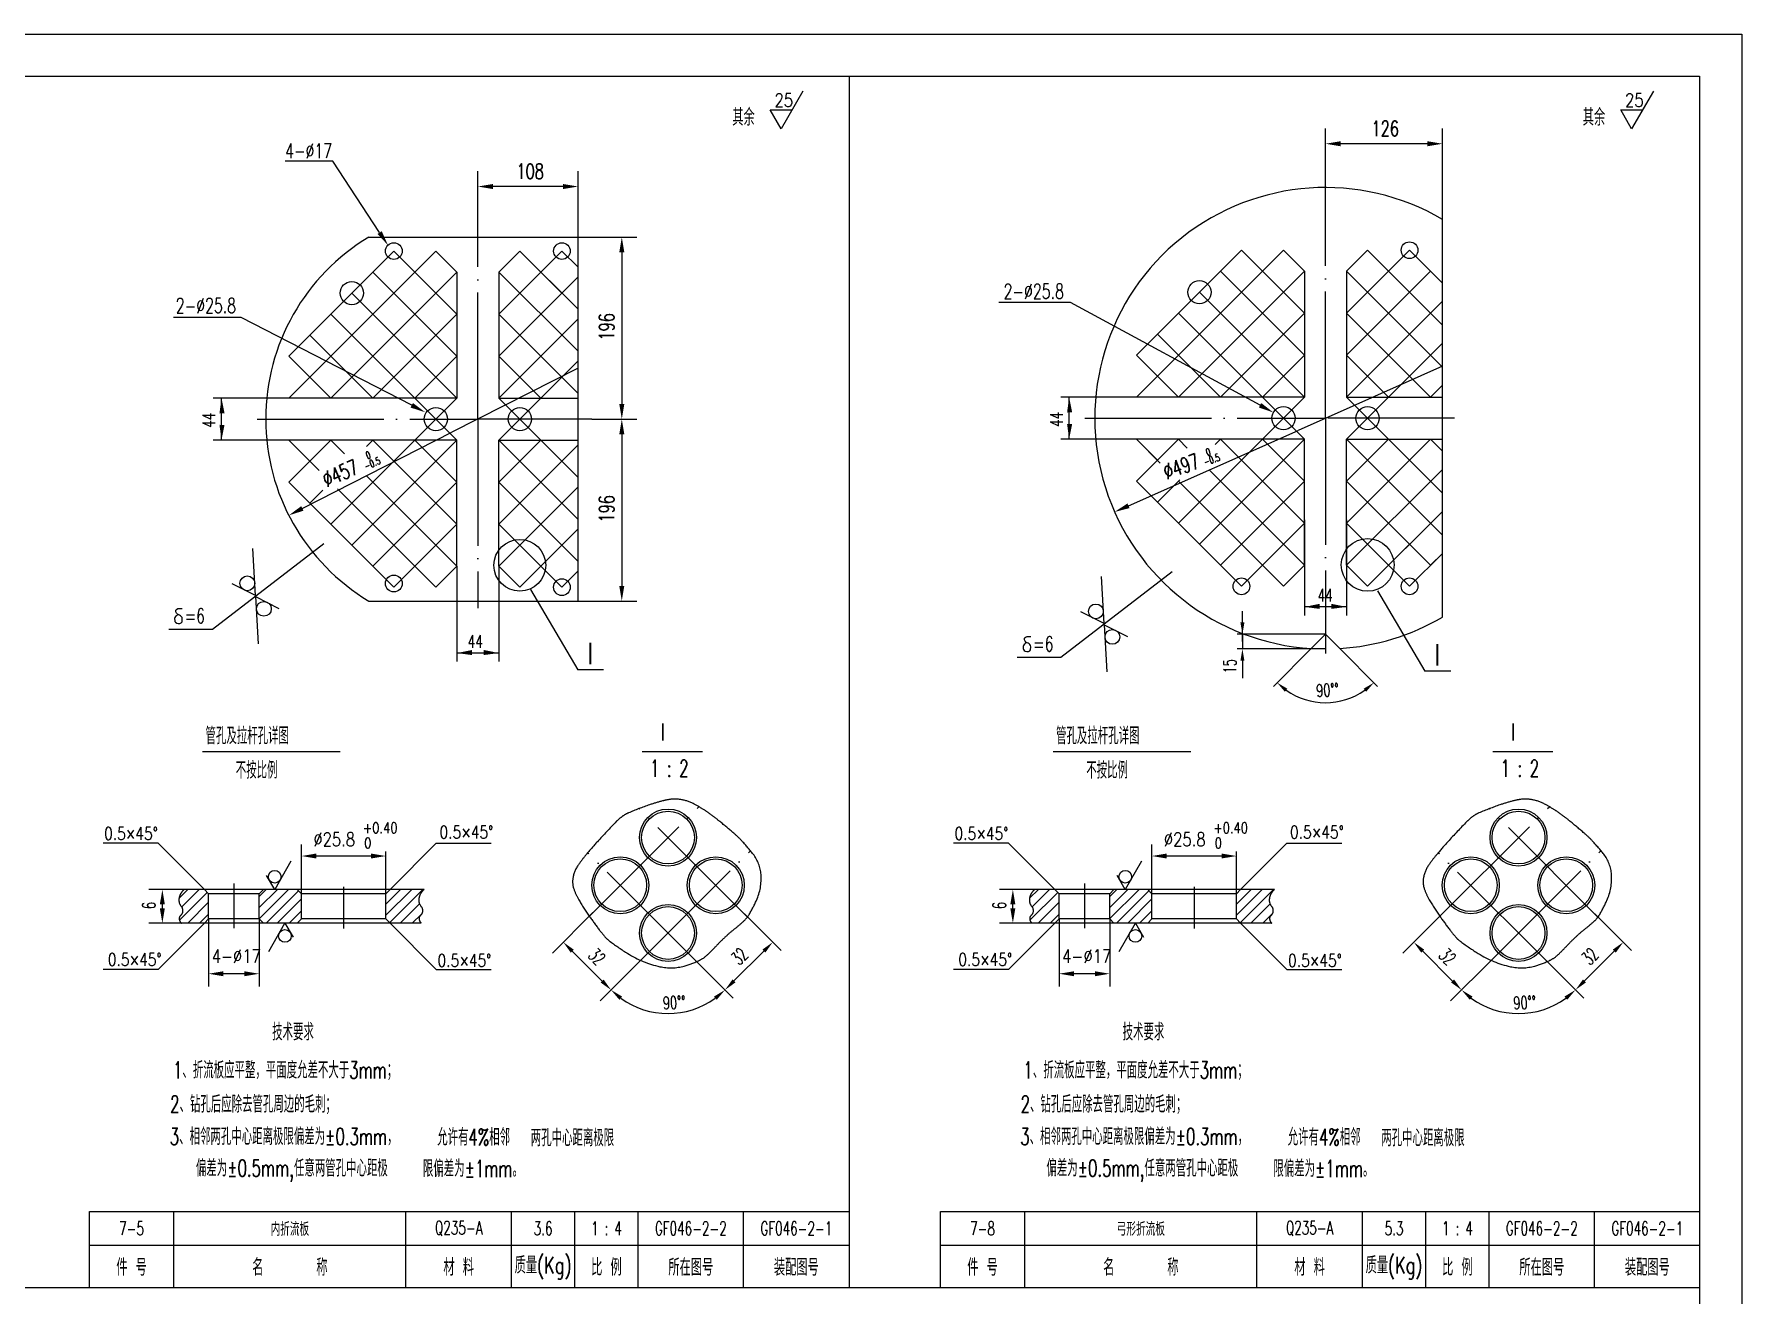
# Model space of a CAD drawing. Extents: x -843 to 1784, y -26 to 1322.
# Drawn here: x 1361.5 to 1766.1, y 1023.2 to 1321.9 of the extents above; entities that cross this region are included whole.
import ezdxf
from ezdxf.enums import TextEntityAlignment as Align

# ---------------------------------------------------------------- set-up
doc = ezdxf.new("R2010")
doc.units = 0
doc.header["$MEASUREMENT"] = 0
doc.linetypes.add('DASHDOT-M', pattern=[36, 30, -3, 0, -3])
doc.linetypes.add('DIVIDE-M', pattern=[39, 30, -3, 0, -3, 0, -3])
doc.layers.get('0').update_dxf_attribs({"linetype": 'CONTINUOUS'})
for name, color, linetype in [('CDR_DIM', 7, 'CONTINUOUS'), ('CDR_DWG1', 4, 'CONTINUOUS'), ('CDR_DWG2', 2, 'CONTINUOUS'), ('CDR_DWG3', 1, 'DASHDOT-M'), ('CDR_DWG4', 3, 'DIVIDE-M')]:
    doc.layers.add(name, color=color, linetype=linetype)
doc.styles.add('HZ', font='romans', dxfattribs={"width": 0.7, "bigfont": 'hz'})

# ---------------------------------------------------------------- blocks, each defined once
blk = doc.blocks.new('SY', base_point=(289.2, -51.1))
blk.add_circle((289.2, -51.1), 9)

msp = doc.modelspace()

# ---------------------------------------------------------------- linework, layer by layer
for p, q in [((925.08, 1321.92), (1766.08, 1321.92)), ((1766.08, 1321.92), (1766.08, 727.92)), ((1554.58, 1311.92), (1554.58, 1024.92)), ((1667.44, 1287.8), (1667.44, 1299.55)), ((1695.16, 1278.02), (1695.16, 1299.55)), ((1691.56, 1295.95), (1671.04, 1295.95)), ((1432.23, 1291.79), (1420.96, 1291.79)), ((1443.35, 1274.89), (1432.23, 1291.79)), ((1466.62, 1275.5), (1466.62, 1289.41)), ((1490.38, 1273.82), (1490.38, 1289.41)), ((1486.78, 1285.81), (1470.22, 1285.81)), ((1421.82, 1245.63), (1446.71, 1270.52)), ((1421.82, 1235.67), (1456.67, 1270.52)), ((1461.65, 1255.59), (1446.71, 1270.52)), ((1461.65, 1265.54), (1456.67, 1270.52)), ((1471.6, 1255.59), (1486.54, 1270.52)), ((1471.6, 1265.54), (1476.58, 1270.52)), ((1490.38, 1256.72), (1476.58, 1270.52)), ((1490.38, 1266.67), (1486.54, 1270.52)), ((1490.38, 1273.82), (1504.32, 1273.82)), ((1622.64, 1245.83), (1647.53, 1270.72)), ((1622.64, 1235.87), (1657.49, 1270.72)), ((1662.47, 1255.79), (1647.53, 1270.72)), ((1662.47, 1265.74), (1657.49, 1270.72)), ((1672.42, 1255.79), (1687.36, 1270.72)), ((1672.42, 1265.74), (1677.4, 1270.72)), ((1695.16, 1252.96), (1677.4, 1270.72)), ((1695.16, 1262.91), (1687.36, 1270.72)), ((1500.72, 1270.22), (1500.72, 1234.3)), ((1431.78, 1235.67), (1461.65, 1265.54)), ((1461.65, 1245.63), (1441.73, 1265.54)), ((1490.38, 1246.76), (1471.6, 1265.54)), ((1471.6, 1245.63), (1490.38, 1264.41)), ((1632.6, 1235.87), (1662.47, 1265.74)), ((1662.47, 1245.83), (1642.55, 1265.74)), ((1695.16, 1243), (1672.42, 1265.74)), ((1672.42, 1245.83), (1692.34, 1265.74)), ((1461.65, 1235.67), (1436.76, 1260.56)), ((1607.05, 1258.31), (1590.02, 1258.31)), ((1651.94, 1233.97), (1607.05, 1258.31)), ((1662.47, 1235.87), (1637.58, 1260.76)), ((1672.42, 1235.87), (1695.16, 1258.62)), ((1410.57, 1254.78), (1394.52, 1254.78)), ((1450.96, 1233.96), (1410.57, 1254.78)), ((1456.67, 1230.7), (1431.78, 1255.59)), ((1441.73, 1235.67), (1461.65, 1255.59)), ((1490.38, 1236.8), (1471.6, 1255.59)), ((1471.6, 1235.67), (1490.38, 1254.46)), ((1657.49, 1230.9), (1632.6, 1255.79)), ((1642.55, 1235.87), (1662.47, 1255.79)), ((1692.34, 1235.87), (1672.42, 1255.79)), ((1441.73, 1235.67), (1426.8, 1250.61)), ((1642.55, 1235.87), (1627.62, 1250.81)), ((1677.4, 1230.9), (1695.16, 1248.66)), ((1431.78, 1235.67), (1421.82, 1245.63)), ((1451.69, 1235.67), (1461.65, 1245.63)), ((1481.56, 1235.67), (1471.6, 1245.63)), ((1490.38, 1242.79), (1472.77, 1233.83)), ((1476.58, 1230.7), (1490.38, 1244.5)), ((1632.6, 1235.87), (1622.64, 1245.83)), ((1652.51, 1235.87), (1662.47, 1245.83)), ((1682.38, 1235.87), (1672.42, 1245.83)), ((1695.16, 1243.21), (1673.93, 1233.77)), ((1692.34, 1235.87), (1695.16, 1238.7)), ((1456.67, 1230.7), (1461.65, 1235.67)), ((1476.58, 1230.7), (1471.6, 1235.67)), ((1657.49, 1230.9), (1662.47, 1235.87)), ((1677.4, 1230.9), (1672.42, 1235.87)), ((1456.67, 1230.7), (1431.78, 1205.81)), ((1456.67, 1230.7), (1461.65, 1225.72)), ((1472.77, 1233.83), (1460.47, 1227.57)), ((1476.58, 1230.7), (1471.6, 1225.72)), ((1476.58, 1230.7), (1490.38, 1216.89)), ((1493.6, 1230.7), (1504.32, 1230.7)), ((1493.6, 1230.7), (1504.32, 1230.7)), ((1657.49, 1230.9), (1632.6, 1206.01)), ((1657.49, 1230.9), (1662.47, 1225.92)), ((1673.93, 1233.77), (1660.96, 1228.02)), ((1677.4, 1230.9), (1672.42, 1225.92)), ((1677.4, 1230.9), (1695.16, 1213.13)), ((1425.03, 1209.52), (1460.47, 1227.57)), ((1500.72, 1227.1), (1500.72, 1191.18)), ((1620.77, 1210.16), (1660.96, 1228.02)), ((1622.64, 1225.92), (1628.31, 1220.25)), ((1632.6, 1225.92), (1622.64, 1215.96)), ((1632.6, 1225.92), (1634.7, 1223.82)), ((1662.47, 1225.92), (1637.58, 1201.03)), ((1642.55, 1225.92), (1641.28, 1224.64)), ((1642.55, 1225.92), (1662.47, 1206.01)), ((1652.51, 1225.92), (1662.47, 1215.96)), ((1692.34, 1225.92), (1672.42, 1206.01)), ((1672.42, 1225.92), (1695.16, 1203.18)), ((1682.38, 1225.92), (1672.42, 1215.96)), ((1692.34, 1225.92), (1695.16, 1223.09)), ((1421.82, 1225.72), (1429.06, 1218.48)), ((1431.78, 1225.72), (1421.82, 1215.76)), ((1431.78, 1225.72), (1435, 1222.5)), ((1461.65, 1225.72), (1436.76, 1200.83)), ((1441.73, 1225.72), (1440.2, 1224.18)), ((1441.73, 1225.72), (1461.65, 1205.81)), ((1451.69, 1225.72), (1461.65, 1215.76)), ((1471.6, 1225.72), (1490.38, 1206.94)), ((1481.56, 1225.72), (1471.6, 1215.76)), ((1490.38, 1224.59), (1471.6, 1205.81)), ((1639.87, 1218.65), (1662.47, 1196.05)), ((1695.16, 1218.79), (1672.42, 1196.05)), ((1421.82, 1215.76), (1446.71, 1190.87)), ((1429.89, 1213.88), (1426.8, 1210.78)), ((1433.4, 1214.14), (1456.67, 1190.87)), ((1440.23, 1217.26), (1461.65, 1195.85)), ((1461.65, 1215.76), (1441.73, 1195.85)), ((1471.6, 1215.76), (1490.38, 1196.98)), ((1490.38, 1214.63), (1471.6, 1195.85)), ((1622.64, 1215.96), (1647.53, 1191.07)), ((1632.94, 1216.3), (1627.62, 1210.98)), ((1632.6, 1215.96), (1657.49, 1191.07)), ((1662.47, 1215.96), (1642.55, 1196.05)), ((1672.42, 1215.96), (1692.34, 1196.05)), ((1461.65, 1205.81), (1446.71, 1190.87)), ((1471.6, 1205.81), (1486.54, 1190.87)), ((1662.47, 1206.01), (1647.53, 1191.07)), ((1672.42, 1206.01), (1687.36, 1191.07)), ((1695.16, 1208.84), (1677.4, 1191.07)), ((1490.38, 1204.68), (1476.58, 1190.87)), ((1430.1, 1201.16), (1403.72, 1180.86)), ((1413.95, 1188.89), (1413.34, 1200.04)), ((1695.16, 1198.88), (1687.36, 1191.07)), ((1461.65, 1195.85), (1456.67, 1190.87)), ((1471.6, 1195.85), (1476.58, 1190.87)), ((1490.38, 1194.72), (1486.54, 1190.87)), ((1631.15, 1194.51), (1604.77, 1174.21)), ((1662.47, 1196.05), (1657.49, 1191.07)), ((1672.42, 1196.05), (1677.4, 1191.07)), ((1413.95, 1188.89), (1408.42, 1191.7)), ((1479.08, 1190.31), (1490.27, 1171.29)), ((1614.99, 1182.24), (1614.38, 1193.39)), ((1679.76, 1189.99), (1690.95, 1170.97)), ((1395.09, 1185.41), (1395.22, 1185.6)), ((1395.22, 1185.6), (1395.51, 1185.79)), ((1395.51, 1185.79), (1395.75, 1185.82)), ((1395.75, 1185.82), (1396.59, 1185.82)), ((1413.97, 1188.63), (1419.49, 1185.82)), ((1413.97, 1188.63), (1414.58, 1177.48)), ((1490.38, 1187.58), (1504.32, 1187.58)), ((1394.85, 1183.7), (1394.76, 1183.46)), ((1394.76, 1183.46), (1394.8, 1182.93)), ((1394.8, 1182.93), (1394.83, 1182.76)), ((1394.83, 1182.76), (1395.01, 1182.54)), ((1394.98, 1183.92), (1394.85, 1183.7)), ((1395.21, 1184.11), (1394.98, 1183.92)), ((1395.01, 1182.54), (1395.26, 1182.37)), ((1395.08, 1185.05), (1395.09, 1185.41)), ((1395.21, 1184.73), (1395.08, 1185.05)), ((1395.44, 1184.5), (1395.21, 1184.73)), ((1395.35, 1184.26), (1395.21, 1184.11)), ((1395.26, 1182.37), (1395.64, 1182.25)), ((1395.7, 1184.35), (1395.35, 1184.26)), ((1395.75, 1184.33), (1395.44, 1184.5)), ((1395.64, 1182.25), (1396.01, 1182.28)), ((1395.97, 1184.23), (1395.75, 1184.33)), ((1396.15, 1184.11), (1395.97, 1184.23)), ((1396.01, 1182.28), (1396.31, 1182.4)), ((1396.36, 1183.94), (1396.15, 1184.11)), ((1396.31, 1182.4), (1396.53, 1182.67)), ((1396.53, 1183.7), (1396.36, 1183.94)), ((1396.56, 1183.38), (1396.53, 1183.7)), ((1396.53, 1182.67), (1396.56, 1183.38)), ((1614.99, 1182.24), (1609.46, 1185.05)), ((1615.01, 1181.98), (1620.54, 1179.17)), ((1615.01, 1181.98), (1615.62, 1170.83)), ((1647.76, 1177.96), (1647.76, 1185.21)), ((1403.72, 1180.86), (1393.38, 1180.86)), ((1596.25, 1177.46), (1596.03, 1177.27)), ((1596.13, 1178.4), (1596.14, 1178.76)), ((1596.25, 1178.08), (1596.13, 1178.4)), ((1596.14, 1178.76), (1596.27, 1178.95)), ((1596.48, 1177.86), (1596.25, 1178.08)), ((1596.4, 1177.62), (1596.25, 1177.46)), ((1596.27, 1178.95), (1596.56, 1179.14)), ((1596.74, 1177.7), (1596.4, 1177.62)), ((1596.8, 1177.68), (1596.48, 1177.86)), ((1596.56, 1179.14), (1596.8, 1179.17)), ((1596.8, 1179.17), (1597.63, 1179.17)), ((1597.02, 1177.58), (1596.8, 1177.68)), ((1597.2, 1177.46), (1597.02, 1177.58)), ((1597.4, 1177.29), (1597.2, 1177.46)), ((1667.44, 1179.7), (1646.51, 1179.7)), ((1647.76, 1179.7), (1647.76, 1176.23)), ((1604.77, 1174.21), (1594.43, 1174.21)), ((1595.9, 1177.05), (1595.81, 1176.81)), ((1595.81, 1176.81), (1595.85, 1176.28)), ((1595.85, 1176.28), (1595.88, 1176.11)), ((1595.88, 1176.11), (1596.05, 1175.89)), ((1596.03, 1177.27), (1595.9, 1177.05)), ((1596.05, 1175.89), (1596.31, 1175.72)), ((1596.31, 1175.72), (1596.69, 1175.6)), ((1596.69, 1175.6), (1597.06, 1175.63)), ((1597.06, 1175.63), (1597.36, 1175.75)), ((1597.36, 1175.75), (1597.58, 1176.03)), ((1597.58, 1177.05), (1597.4, 1177.29)), ((1597.6, 1176.73), (1597.58, 1177.05)), ((1597.58, 1176.03), (1597.6, 1176.73)), ((1655.85, 1176.23), (1646.51, 1176.23)), ((1647.76, 1173.43), (1647.76, 1169.31)), ((1664.08, 1176.33), (1655.1, 1167.36)), ((1667.44, 1176.23), (1655.85, 1176.23)), ((1670.81, 1176.33), (1679.79, 1167.36)), ((1496.41, 1171.29), (1490.27, 1171.29)), ((1697.1, 1170.97), (1690.95, 1170.97)), ((1390.87, 1130.19), (1377.82, 1130.19)), ((1401.82, 1119.24), (1390.87, 1130.19)), ((1424.82, 1118.24), (1424.82, 1129.93)), ((1445.82, 1119.24), (1456.76, 1130.19)), ((1456.76, 1130.19), (1469.81, 1130.19)), ((1592.37, 1130.19), (1579.32, 1130.19)), ((1603.32, 1119.24), (1592.37, 1130.19)), ((1626.32, 1118.24), (1626.32, 1129.93)), ((1647.32, 1119.24), (1658.26, 1130.19)), ((1658.26, 1130.19), (1671.31, 1130.19)), ((1441.32, 1127.16), (1428.32, 1127.16)), ((1444.82, 1118.24), (1444.82, 1128.23)), ((1642.82, 1127.16), (1629.82, 1127.16)), ((1646.32, 1118.24), (1646.32, 1128.23)), ((1397.03, 1119.24), (1388.67, 1119.24)), ((1397.91, 1119.24), (1395.82, 1117.15)), ((1402.52, 1118.54), (1395.93, 1111.95)), ((1400.57, 1119.24), (1396.45, 1115.12)), ((1421.78, 1119.24), (1414.78, 1112.24)), ((1416.48, 1119.24), (1414.82, 1117.58)), ((1419.13, 1119.24), (1414.82, 1114.93)), ((1424.12, 1118.93), (1416.43, 1111.24)), ((1424.82, 1116.98), (1419.08, 1111.24)), ((1448.3, 1119.24), (1444.82, 1115.76)), ((1450.95, 1119.24), (1444.82, 1113.11)), ((1453.86, 1119.24), (1445.36, 1119.24)), ((1453.6, 1119.24), (1445.71, 1111.35)), ((1598.53, 1119.24), (1590.17, 1119.24)), ((1599.41, 1119.24), (1597.32, 1117.15)), ((1604.02, 1118.54), (1597.43, 1111.95)), ((1602.07, 1119.24), (1597.95, 1115.12)), ((1623.28, 1119.24), (1616.28, 1112.24)), ((1620.63, 1119.24), (1616.32, 1114.93)), ((1617.98, 1119.24), (1616.32, 1117.58)), ((1625.62, 1118.93), (1617.93, 1111.24)), ((1626.32, 1116.98), (1620.58, 1111.24)), ((1652.45, 1119.24), (1646.32, 1113.11)), ((1649.8, 1119.24), (1646.32, 1115.76)), ((1655.1, 1119.24), (1647.21, 1111.35)), ((1391.87, 1114.74), (1391.87, 1115.74)), ((1402.82, 1116.19), (1397.87, 1111.24)), ((1402.82, 1113.36), (1400.7, 1111.24)), ((1424.82, 1114.15), (1421.91, 1111.24)), ((1452.81, 1115.8), (1448.25, 1111.24)), ((1453.25, 1113.41), (1451.08, 1111.24)), ((1493.88, 1113.75), (1484.27, 1104.14)), ((1529.76, 1113.46), (1538.45, 1104.77)), ((1593.37, 1114.74), (1593.37, 1115.74)), ((1604.32, 1116.19), (1599.37, 1111.24)), ((1604.32, 1113.36), (1602.2, 1111.24)), ((1626.32, 1114.15), (1623.41, 1111.24)), ((1654.31, 1115.8), (1649.75, 1111.24)), ((1654.75, 1113.41), (1652.58, 1111.24)), ((1695.38, 1113.75), (1685.77, 1104.14)), ((1731.26, 1113.46), (1739.95, 1104.77)), ((1396.38, 1111.24), (1388.67, 1111.24)), ((1401.82, 1111.24), (1390.87, 1100.3)), ((1402.82, 1112.24), (1402.82, 1096.27)), ((1414.82, 1112.24), (1414.82, 1096.27)), ((1445.82, 1111.24), (1456.76, 1100.3)), ((1597.88, 1111.24), (1590.17, 1111.24)), ((1603.32, 1111.24), (1592.37, 1100.3)), ((1604.32, 1112.24), (1604.32, 1096.27)), ((1616.32, 1112.24), (1616.32, 1096.27)), ((1647.32, 1111.24), (1658.26, 1100.3)), ((1496.06, 1097.54), (1488.99, 1104.62)), ((1527.3, 1097.56), (1534.37, 1104.63)), ((1697.56, 1097.54), (1690.49, 1104.62)), ((1728.8, 1097.56), (1735.87, 1104.63)), ((1505.19, 1102.43), (1495.59, 1092.83)), ((1518.45, 1102.15), (1527.13, 1093.46)), ((1706.69, 1102.43), (1697.09, 1092.83)), ((1719.95, 1102.15), (1728.63, 1093.46)), ((1390.87, 1100.3), (1377.82, 1100.3)), ((1411.32, 1099.27), (1406.32, 1099.27)), ((1456.76, 1100.3), (1469.81, 1100.3)), ((1592.37, 1100.3), (1579.32, 1100.3)), ((1612.82, 1099.27), (1607.82, 1099.27)), ((1658.26, 1100.3), (1671.31, 1100.3)), ((1374.58, 1034.92), (1554.58, 1034.92)), ((1576.19, 1034.92), (1756.19, 1034.92)), ((950.08, 1024.92), (1756.08, 1024.92))]:
    msp.add_line(p, q)
for points in [[(1543.62, 1308.44), (1538.47, 1299.51), (1535.89, 1303.98), (1541.04, 1303.98)], [(1745.12, 1308.44), (1739.97, 1299.51), (1737.39, 1303.98), (1742.54, 1303.98)], [(1422.34, 1125.91), (1418.49, 1119.24), (1416.57, 1122.58)], [(1623.84, 1125.91), (1619.99, 1119.24), (1618.07, 1122.58)], [(1417.07, 1104.57), (1420.92, 1111.24), (1422.84, 1107.91)], [(1618.57, 1104.57), (1622.42, 1111.24), (1624.34, 1107.91)]]:
    msp.add_lwpolyline(points)
for centre, radius in [((1476.56, 1196.06), 6.13), ((1677.43, 1196.14), 6.25), ((1412, 1191.78), 1.75), ((1415.92, 1185.74), 1.75), ((1613.04, 1185.13), 1.75), ((1616.96, 1179.09), 1.75), ((1418.49, 1122.24), 1.5), ((1619.99, 1122.24), 1.5), ((1420.92, 1108.24), 1.5), ((1622.42, 1108.24), 1.5)]:
    msp.add_circle(centre, radius)
for centre, radius, start, end in [((1667.44, 1179.7), 16.21, 234.91, 305.09), ((1511.67, 1108.92), 19.08, 234.0169, 305.9831), ((1713.17, 1108.92), 19.08, 234.0169, 305.9831)]:
    msp.add_arc(centre, radius, start, end)
for points in [[(1671.04, 1295.35), (1671.04, 1296.55), (1667.44, 1295.95)], [(1691.56, 1295.35), (1691.56, 1296.55), (1695.16, 1295.95)], [(1470.22, 1285.21), (1470.22, 1286.41), (1466.62, 1285.81)], [(1486.78, 1285.21), (1486.78, 1286.41), (1490.38, 1285.81)], [(1443.85, 1275.22), (1442.85, 1274.56), (1445.33, 1271.89)], [(1501.32, 1270.22), (1500.12, 1270.22), (1500.72, 1273.82)], [(1406.6, 1232.1), (1405.4, 1232.06), (1405.88, 1235.67)], [(1451.23, 1234.5), (1450.68, 1233.43), (1454.16, 1232.31)], [(1501.32, 1234.3), (1500.12, 1234.3), (1500.72, 1230.7)], [(1607.42, 1232.3), (1606.22, 1232.26), (1606.7, 1235.87)], [(1652.22, 1234.5), (1651.65, 1233.45), (1655.1, 1232.26)], [(1501.32, 1227.1), (1500.12, 1227.1), (1500.72, 1230.7)], [(1406.6, 1229.3), (1405.4, 1229.34), (1405.88, 1225.72)], [(1607.42, 1229.5), (1606.22, 1229.54), (1606.7, 1225.92)], [(1425.31, 1208.99), (1424.76, 1210.06), (1421.83, 1207.89)], [(1621.02, 1209.61), (1620.53, 1210.71), (1617.48, 1208.7)], [(1501.32, 1191.18), (1500.12, 1191.18), (1500.72, 1187.58)], [(1666.04, 1186.92), (1666.09, 1185.72), (1662.47, 1186.19)], [(1668.85, 1186.92), (1668.8, 1185.72), (1672.42, 1186.19)], [(1647.29, 1182.5), (1648.23, 1182.5), (1647.76, 1179.7)], [(1465.22, 1175.98), (1465.26, 1174.78), (1461.65, 1175.26)], [(1468.02, 1175.98), (1467.98, 1174.78), (1471.6, 1175.26)], [(1647.29, 1173.43), (1648.23, 1173.43), (1647.76, 1176.23)], [(1657.83, 1166.08), (1658.43, 1166.8), (1655.98, 1168.24)], [(1676.46, 1166.8), (1677.06, 1166.08), (1678.91, 1168.24)], [(1428.32, 1127.75), (1428.32, 1126.58), (1424.82, 1127.16)], [(1441.32, 1127.75), (1441.32, 1126.58), (1444.82, 1127.16)], [(1629.82, 1127.75), (1629.82, 1126.58), (1626.32, 1127.16)], [(1642.82, 1127.75), (1642.82, 1126.58), (1646.32, 1127.16)], [(1391.28, 1115.74), (1392.45, 1115.74), (1391.87, 1119.24)], [(1592.78, 1115.74), (1593.95, 1115.74), (1593.37, 1119.24)], [(1391.28, 1114.74), (1392.45, 1114.74), (1391.87, 1111.24)], [(1592.78, 1114.74), (1593.95, 1114.74), (1593.37, 1111.24)], [(1489.34, 1104.97), (1488.63, 1104.26), (1486.87, 1106.74)], [(1534.02, 1104.98), (1534.73, 1104.28), (1536.49, 1106.75)], [(1690.84, 1104.97), (1690.13, 1104.26), (1688.37, 1106.74)], [(1735.52, 1104.98), (1736.23, 1104.28), (1737.99, 1106.75)], [(1406.32, 1099.85), (1406.32, 1098.68), (1402.82, 1099.27)], [(1411.32, 1099.85), (1411.32, 1098.68), (1414.82, 1099.27)], [(1496.41, 1097.9), (1495.71, 1097.19), (1498.18, 1095.42)], [(1526.95, 1097.91), (1527.65, 1097.21), (1525.18, 1095.44)], [(1607.82, 1099.85), (1607.82, 1098.68), (1604.32, 1099.27)], [(1612.82, 1099.85), (1612.82, 1098.68), (1616.32, 1099.27)], [(1697.91, 1097.9), (1697.21, 1097.19), (1699.68, 1095.42)], [(1728.45, 1097.91), (1729.15, 1097.21), (1726.68, 1095.44)], [(1500.14, 1093.1), (1500.79, 1093.86), (1498.18, 1095.42)], [(1522.56, 1093.86), (1523.21, 1093.1), (1525.17, 1095.42)], [(1701.64, 1093.1), (1702.29, 1093.86), (1699.68, 1095.42)], [(1724.06, 1093.86), (1724.71, 1093.1), (1726.67, 1095.42)]]:
    msp.add_solid(points)
at = {"layer": 'CDR_DIM'}
for p, q in [((1421.82, 1235.67), (1403.88, 1235.67)), ((1405.88, 1231.72), (1405.88, 1235.67)), ((1622.64, 1235.87), (1604.7, 1235.87)), ((1606.7, 1231.92), (1606.7, 1235.87)), ((1405.88, 1225.72), (1405.88, 1231.72)), ((1606.7, 1225.92), (1606.7, 1231.92)), ((1622.64, 1225.92), (1604.7, 1225.92)), ((1421.82, 1225.72), (1403.88, 1225.72)), ((1662.47, 1206.79), (1662.47, 1184.19)), ((1672.42, 1206.79), (1672.42, 1184.19)), ((1461.65, 1195.85), (1461.65, 1173.26)), ((1471.6, 1195.85), (1471.6, 1173.26)), ((1666.42, 1186.19), (1662.47, 1186.19)), ((1672.42, 1186.19), (1666.42, 1186.19)), ((1465.6, 1175.26), (1461.65, 1175.26)), ((1471.6, 1175.26), (1465.6, 1175.26))]:
    msp.add_line(p, q, dxfattribs=at)
at = {"layer": 'CDR_DWG1'}
for p, q in [((950.08, 1311.92), (1756.08, 1311.92)), ((1756.08, 1311.92), (1756.08, 737.92)), ((1695.16, 1183.77), (1695.16, 1278.02)), ((1440.78, 1273.82), (1490.38, 1273.82)), ((1490.38, 1187.58), (1490.38, 1273.82)), ((1440.78, 1187.58), (1490.38, 1187.58)), ((1667.44, 1179.7), (1664.08, 1176.33)), ((1667.44, 1179.7), (1670.81, 1176.33)), ((1402.27, 1119.24), (1397.03, 1119.24)), ((1402.82, 1118.24), (1401.82, 1119.24)), ((1415.36, 1119.24), (1402.27, 1119.24)), ((1402.82, 1112.24), (1402.82, 1118.24)), ((1414.82, 1118.24), (1402.82, 1118.24)), ((1414.82, 1118.24), (1415.82, 1119.24)), ((1414.82, 1112.24), (1414.82, 1118.24)), ((1424.27, 1119.24), (1415.36, 1119.24)), ((1424.82, 1118.24), (1423.82, 1119.24)), ((1445.36, 1119.24), (1424.27, 1119.24)), ((1424.82, 1112.24), (1424.82, 1118.24)), ((1444.82, 1118.24), (1424.82, 1118.24)), ((1444.82, 1118.24), (1445.82, 1119.24)), ((1444.82, 1112.24), (1444.82, 1118.24)), ((1603.77, 1119.24), (1598.53, 1119.24)), ((1604.32, 1118.24), (1603.32, 1119.24)), ((1616.86, 1119.24), (1603.77, 1119.24)), ((1616.32, 1118.24), (1604.32, 1118.24)), ((1604.32, 1112.24), (1604.32, 1118.24)), ((1616.32, 1118.24), (1617.32, 1119.24)), ((1616.32, 1112.24), (1616.32, 1118.24)), ((1625.77, 1119.24), (1616.86, 1119.24)), ((1626.32, 1118.24), (1625.32, 1119.24)), ((1646.86, 1119.24), (1625.77, 1119.24)), ((1626.32, 1112.24), (1626.32, 1118.24)), ((1646.32, 1118.24), (1626.32, 1118.24)), ((1646.32, 1118.24), (1647.32, 1119.24)), ((1646.32, 1112.24), (1646.32, 1118.24)), ((1655.36, 1119.24), (1646.86, 1119.24)), ((1453.21, 1111.24), (1396.38, 1111.24)), ((1402.82, 1112.24), (1401.82, 1111.24)), ((1414.82, 1112.24), (1402.82, 1112.24)), ((1414.82, 1112.24), (1415.82, 1111.24)), ((1424.82, 1112.24), (1423.82, 1111.24)), ((1444.82, 1112.24), (1424.82, 1112.24)), ((1444.82, 1112.24), (1445.82, 1111.24)), ((1654.71, 1111.24), (1597.88, 1111.24)), ((1604.32, 1112.24), (1603.32, 1111.24)), ((1616.32, 1112.24), (1604.32, 1112.24)), ((1616.32, 1112.24), (1617.32, 1111.24)), ((1626.32, 1112.24), (1625.32, 1111.24)), ((1646.32, 1112.24), (1626.32, 1112.24)), ((1646.32, 1112.24), (1647.32, 1111.24)), ((1374.58, 1042.92), (1554.58, 1042.92)), ((1374.58, 1024.92), (1374.58, 1042.92)), ((1394.58, 1024.92), (1394.58, 1042.92)), ((1449.58, 1024.92), (1449.58, 1042.92)), ((1474.58, 1024.92), (1474.58, 1042.92)), ((1489.58, 1024.92), (1489.58, 1042.92)), ((1504.58, 1024.92), (1504.58, 1042.92)), ((1529.58, 1024.92), (1529.58, 1042.92)), ((1576.19, 1042.92), (1756.19, 1042.92)), ((1576.19, 1024.92), (1576.19, 1042.92)), ((1596.19, 1024.92), (1596.19, 1042.92)), ((1651.19, 1024.92), (1651.19, 1042.92)), ((1676.19, 1024.92), (1676.19, 1042.92)), ((1691.19, 1024.92), (1691.19, 1042.92)), ((1706.19, 1024.92), (1706.19, 1042.92)), ((1731.19, 1024.92), (1731.19, 1042.92))]:
    msp.add_line(p, q, dxfattribs=at)
for points in [[(1461.65, 1235.67), (1421.82, 1235.67), (1426.8, 1240.65), (1421.82, 1245.63), (1441.73, 1265.54), (1446.71, 1260.56), (1456.67, 1270.52), (1461.65, 1265.54), (1461.65, 1235.67)], [(1490.38, 1264.41), (1486.54, 1260.56), (1476.58, 1270.52), (1471.6, 1265.54), (1471.6, 1235.67)], [(1662.47, 1235.87), (1622.64, 1235.87), (1627.62, 1240.85), (1622.64, 1245.83), (1642.55, 1265.74), (1647.53, 1260.76), (1657.49, 1270.72), (1662.47, 1265.74), (1662.47, 1235.87)], [(1695.16, 1262.91), (1692.34, 1265.74), (1687.36, 1260.76), (1677.4, 1270.72), (1672.42, 1265.74), (1672.42, 1235.87)], [(1471.6, 1235.67), (1490.38, 1235.67)], [(1672.42, 1235.87), (1695.16, 1235.87)], [(1662.47, 1225.92), (1622.64, 1225.92), (1627.62, 1220.94), (1622.64, 1215.96), (1642.55, 1196.05), (1647.53, 1201.03), (1657.49, 1191.07), (1662.47, 1196.05), (1662.47, 1225.92)], [(1695.16, 1198.88), (1692.34, 1196.05), (1687.36, 1201.03), (1677.4, 1191.07), (1672.42, 1196.05), (1672.42, 1225.92)], [(1672.42, 1225.92), (1695.16, 1225.92)], [(1461.65, 1225.72), (1421.82, 1225.72), (1426.8, 1220.74), (1421.82, 1215.76), (1441.73, 1195.85), (1446.71, 1200.83), (1456.67, 1190.87), (1461.65, 1195.85), (1461.65, 1225.72)], [(1490.38, 1196.98), (1486.54, 1200.83), (1476.58, 1190.87), (1471.6, 1195.85), (1471.6, 1225.72)], [(1471.6, 1225.72), (1490.38, 1225.72)]]:
    msp.add_lwpolyline(points, dxfattribs=at)
for centre, radius in [((1446.71, 1270.52), 1.98), ((1486.54, 1270.52), 1.98), ((1436.76, 1260.56), 2.75), ((1637.58, 1260.76), 2.75), ((1456.67, 1230.7), 2.75), ((1476.58, 1230.7), 2.75), ((1657.49, 1230.9), 2.75), ((1677.4, 1230.9), 2.75), ((1446.71, 1191.74), 1.98), ((1486.54, 1190.87), 1.98), ((1511.67, 1131.54), 6.75), ((1511.67, 1131.54), 6.25), ((1713.17, 1131.54), 6.75), ((1713.17, 1131.54), 6.25), ((1500.36, 1120.23), 6.75), ((1500.36, 1120.23), 6.25), ((1522.99, 1120.23), 6.75), ((1522.99, 1120.23), 6.25), ((1701.86, 1120.23), 6.75), ((1701.86, 1120.23), 6.25), ((1724.49, 1120.23), 6.75), ((1724.49, 1120.23), 6.25), ((1511.67, 1108.92), 6.75), ((1511.67, 1108.92), 6.25), ((1713.17, 1108.92), 6.75), ((1713.17, 1108.92), 6.25)]:
    msp.add_circle(centre, radius, dxfattribs=at)
for centre, radius, start, end in [((1667.44, 1230.9), 54.67, 59.533, 266.4648), ((1466.62, 1230.7), 50.27, 120.9331, 239.0669), ((1667.44, 1230.9), 54.67, 273.5352, 300.467)]:
    msp.add_arc(centre, radius, start, end, dxfattribs=at)
at = {"layer": 'CDR_DWG2'}
for p, q in [((1401.4, 1151.93), (1434.02, 1151.93)), ((1505.58, 1151.93), (1519.83, 1151.93)), ((1602.9, 1151.93), (1635.52, 1151.93)), ((1707.08, 1151.93), (1721.33, 1151.93))]:
    msp.add_line(p, q, dxfattribs=at)
at = {"layer": 'CDR_DWG3', "linetype": 'DASHDOT-M'}
for p, q in [((1667.44, 1230.9), (1667.44, 1287.8)), ((1466.62, 1230.7), (1466.62, 1275.5)), ((1414.37, 1230.7), (1466.62, 1230.7)), ((1466.62, 1230.7), (1466.62, 1185.89)), ((1493.6, 1230.7), (1466.62, 1230.7)), ((1610.44, 1230.9), (1667.44, 1230.9)), ((1667.44, 1230.9), (1667.44, 1175.12)), ((1697.99, 1230.9), (1667.44, 1230.9)), ((1493.03, 1112.9), (1518.98, 1138.85)), ((1530.5, 1112.71), (1504.82, 1138.4)), ((1694.53, 1112.9), (1720.48, 1138.85)), ((1732, 1112.71), (1706.32, 1138.4)), ((1518.45, 1102.15), (1492.66, 1127.94)), ((1505.19, 1102.43), (1531.19, 1128.43)), ((1719.95, 1102.15), (1694.16, 1127.94)), ((1706.69, 1102.43), (1732.69, 1128.43)), ((1408.82, 1120.62), (1408.82, 1110.06)), ((1434.82, 1119.88), (1434.82, 1109.97)), ((1610.32, 1120.62), (1610.32, 1110.06)), ((1636.32, 1119.88), (1636.32, 1109.97))]:
    msp.add_line(p, q, dxfattribs=at)
at = {"layer": 'CDR_DWG4', "linetype": 'DIVIDE-M'}
for points in [[(1493.03, 1112.9, -0.023977), (1490.53, 1116.81, -0.041569), (1489.4, 1119.23, -0.136871), (1489.16, 1122.08, -0.111271), (1490.56, 1125.27, -0.01502), (1492.29, 1127.5, -0.010523), (1494.93, 1130.55, -0.009998), (1499.41, 1135.31, -0.037701), (1500.72, 1136.46, -0.059647), (1502.3, 1137.38, -0.020375), (1507.28, 1139.29, -0.017092), (1510.35, 1140.21, -0.029449), (1512.17, 1140.58, -0.087448), (1515.09, 1140.47, -0.076351), (1518.22, 1139.29, -0.014588), (1520.5, 1137.91, -0.01865), (1522.21, 1136.72, -0.009886), (1523.94, 1135.35, -0.005092), (1527.23, 1132.6, -0.029478), (1529.26, 1130.64, -0.020788), (1531.86, 1127.59, -0.149114), (1533.71, 1122.77, -0.123357), (1532.63, 1116.66, -0.031047), (1530.78, 1113.13, -0.070606), (1529.67, 1111.77, -0.019019), (1527.5, 1109.93, 0.018662), (1525.3, 1108.04, 0.020772), (1523.14, 1105.9, -0.020092), (1520.92, 1103.67, -0.075492), (1519.12, 1102.45, -0.042645), (1515.52, 1101.1, -0.12342), (1509.75, 1100.94, -0.085917), (1502.14, 1104.06, -0.018798), (1497.99, 1106.88, -0.055143), (1496.73, 1108.04, -0.015916), (1495.38, 1109.71, -0.008606)], [(1694.53, 1112.9, -0.023977), (1692.03, 1116.81, -0.041569), (1690.9, 1119.23, -0.136871), (1690.66, 1122.08, -0.111271), (1692.06, 1125.27, -0.01502), (1693.79, 1127.5, -0.010523), (1696.43, 1130.55, -0.009998), (1700.91, 1135.31, -0.037701), (1702.22, 1136.46, -0.059647), (1703.8, 1137.38, -0.020375), (1708.78, 1139.29, -0.017092), (1711.85, 1140.21, -0.029449), (1713.67, 1140.58, -0.087448), (1716.59, 1140.47, -0.076351), (1719.72, 1139.29, -0.014588), (1722, 1137.91, -0.01865), (1723.71, 1136.72, -0.009886), (1725.44, 1135.35, -0.005092), (1728.73, 1132.6, -0.029478), (1730.76, 1130.64, -0.020788), (1733.36, 1127.59, -0.149114), (1735.21, 1122.77, -0.123357), (1734.13, 1116.66, -0.031047), (1732.28, 1113.13, -0.070606), (1731.17, 1111.77, -0.019019), (1729, 1109.93, 0.018662), (1726.8, 1108.04, 0.020772), (1724.64, 1105.9, -0.020092), (1722.42, 1103.67, -0.075492), (1720.62, 1102.45, -0.042645), (1717.02, 1101.1, -0.12342), (1711.25, 1100.94, -0.085917), (1703.64, 1104.06, -0.018798), (1699.49, 1106.88, -0.055143), (1698.23, 1108.04, -0.015916), (1696.88, 1109.71, -0.008606)]]:
    msp.add_lwpolyline(points, format="xyb", close=True, dxfattribs=at)
for points in [[(1397.03, 1119.24, 0.09287), (1396.11, 1118.05, 0.107934), (1395.79, 1116.79, 0.198032), (1396.36, 1115.22, -0.243275), (1396.72, 1113.89, -0.177796), (1396.24, 1113.12, 0.2131), (1395.87, 1112.44, 0.1198), (1395.97, 1111.84, 0.101396), (1396.38, 1111.24)], [(1453.86, 1119.24, 0.09287), (1452.94, 1118.05, 0.107934), (1452.62, 1116.79, 0.198032), (1453.19, 1115.22, -0.243275), (1453.55, 1113.89, -0.177796), (1453.07, 1113.12, 0.2131), (1452.7, 1112.44, 0.1198), (1452.8, 1111.84, 0.101396), (1453.21, 1111.24)], [(1598.53, 1119.24, 0.09287), (1597.61, 1118.05, 0.107934), (1597.29, 1116.79, 0.198032), (1597.86, 1115.22, -0.243275), (1598.22, 1113.89, -0.177796), (1597.74, 1113.12, 0.2131), (1597.37, 1112.44, 0.1198), (1597.47, 1111.84, 0.101396), (1597.88, 1111.24)], [(1655.36, 1119.24, 0.09287), (1654.44, 1118.05, 0.107934), (1654.12, 1116.79, 0.198032), (1654.69, 1115.22, -0.243275), (1655.05, 1113.89, -0.177796), (1654.57, 1113.12, 0.2131), (1654.2, 1112.44, 0.1198), (1654.3, 1111.84, 0.101396), (1654.71, 1111.24)]]:
    msp.add_lwpolyline(points, format="xyb", dxfattribs=at)

# ---------------------------------------------------------------- block references
at = {"layer": 'CDR_DWG1', "xscale": 0.22, "yscale": 0.22, "zscale": 0.22}
for p in [(1687.36, 1270.72), (1647.53, 1191.07), (1687.36, 1191.07)]:
    msp.add_blockref('SY', p, dxfattribs=at)

# ---------------------------------------------------------------- texts
at = {"style": 'HZ'}
for s, height, width, p in [('25', 3.2, 0.8, (1536.91, 1304.68)), ('25', 3.2, 0.8, (1738.41, 1304.68)), ('其余', 4, 0.7, (1526.9, 1300.23)), ('其余', 4, 0.7, (1728.4, 1300.23)), ('126', 3.6, 0.7, (1678.36, 1297.75)), ('4-%%c17', 3.5, 0.7, (1420.95, 1292.49)), ('108', 3.6, 0.7, (1475.77, 1287.61)), ('2-%%C25.8', 3.5, 0.7, (1591.19, 1259.23)), ('2-%%C25.8', 3.5, 0.7, (1395.05, 1255.83)), ('=6', 3.5, 0.7, (1397.14, 1182.31)), ('=6', 3.5, 0.7, (1598.19, 1175.66)), ('0.5×45%%D', 3, 0.8, (1378.06, 1130.99)), ('+0.40', 2.5, 0.8, (1439.36, 1132.59)), ('0.5×45%%D', 3, 0.8, (1457.53, 1131.33)), ('0.5×45%%D', 3, 0.8, (1579.56, 1130.99)), ('+0.40', 2.5, 0.8, (1640.86, 1132.59)), ('0.5×45%%D', 3, 0.8, (1659.03, 1131.33)), ('%%C25.8', 3.2, 0.8, (1427.65, 1129.5)), ('0', 2.5, 0.8, (1439.69, 1129.01)), ('%%C25.8', 3.2, 0.8, (1629.15, 1129.5)), ('0', 2.5, 0.8, (1641.19, 1129.01)), ('4-%%c17', 3.2, 0.8, (1403.56, 1101.84)), ('4-%%c17', 3.2, 0.8, (1605.06, 1101.84)), ('0.5×45%%D', 3, 0.8, (1378.96, 1101.13)), ('0.5×45%%D', 3, 0.8, (1457.07, 1100.91)), ('0.5×45%%D', 3, 0.8, (1580.46, 1101.13)), ('0.5×45%%D', 3, 0.8, (1658.57, 1100.91)), ('技术要求', 4, 0.65, (1417.88, 1083.47)), ('技术要求', 4, 0.65, (1619.38, 1083.47)), ('1、折流板应平整，平面度允差不大于3mm；', 4, 0.65, (1394.39, 1074.44)), ('1、折流板应平整，平面度允差不大于3mm；', 4, 0.65, (1595.89, 1074.44)), ('2、钻孔后应除去管孔周边的毛刺；', 4, 0.65, (1393.71, 1066.37)), ('2、钻孔后应除去管孔周边的毛刺；', 4, 0.65, (1595.21, 1066.37)), ('3、相邻两孔中心距离极限偏差为%%P0.3mm，', 4, 0.65, (1393.62, 1058.7)), ('允许有4%%%相邻', 4, 0.65, (1456.99, 1058.55)), ('两孔中心距离极限', 4, 0.65, (1479.15, 1058.39)), ('3、相邻两孔中心距离极限偏差为%%P0.3mm，', 4, 0.65, (1595.12, 1058.7)), ('允许有4%%%相邻', 4, 0.65, (1658.49, 1058.55)), ('两孔中心距离极限', 4, 0.65, (1680.65, 1058.39)), ('  偏差为%%p0.5mm,任意两管孔中心距极', 4, 0.65, (1396.25, 1051.21)), ('限偏差为%%p1mm。', 4, 0.65, (1453.59, 1051.1)), ('  偏差为%%p0.5mm,任意两管孔中心距极', 4, 0.65, (1597.75, 1051.21)), ('限偏差为%%p1mm。', 4, 0.65, (1655.09, 1051.1))]:
    msp.add_text(s, height=height, dxfattribs=dict(at, width=width)).set_placement(p)
for s, height, rotation, width, p in [('196', 3.6, 90, 0.7, (1498.92, 1249.32)), ('0', 1.7, 23.8024, 0.7, (1440.52, 1221.17)), ('%%C497', 3.6, 19.502, 0.7, (1629.8, 1216.35)), ('-0.5', 1.7, 19.502, 0.7, (1638.96, 1219.65)), ('0', 1.7, 19.502, 0.7, (1639.46, 1221.9)), ('%%c457', 3.6, 23.8024, 0.7, (1430.81, 1214.47)), ('-0.5', 1.7, 23.8024, 0.7, (1440.18, 1218.66)), ('196', 3.6, 90, 0.7, (1498.92, 1206.2)), ('15', 3, 90, 0.65, (1646.26, 1170.47)), ('90%%d%%d', 3, 3.5158, 0.65, (1665.35, 1164.84)), ('6', 3.2, 90, 0.6, (1390.27, 1114.6)), ('6', 3.2, 90, 0.6, (1591.77, 1114.6)), ('32', 3.2, 315, 0.6, (1492.52, 1103.34)), ('32', 3.2, 45, 0.6, (1528.57, 1101.09)), ('32', 3.2, 315, 0.6, (1694.02, 1103.34)), ('32', 3.2, 45, 0.6, (1730.07, 1101.09)), ('90%%d%%d', 3, 2.8422, 0.65, (1510.55, 1090.81)), ('90%%d%%d', 3, 2.8422, 0.65, (1712.05, 1090.81))]:
    msp.add_text(s, height=height, rotation=rotation, dxfattribs=dict(at, width=width)).set_placement(p)
at = {"style": 'HZ', "width": 0.7}
msp.add_text('I', height=5, dxfattribs=at).set_placement((1693.9, 1172.34), align=Align.CENTER)
at = {"style": 'HZ'}
for s, height, width, p in [('7-5', 3.2, 0.65, (1384.58, 1038.92)), ('内折流板', 3.2, 0.65, (1422.08, 1038.92)), ('Q235-A', 3.2, 0.65, (1462.08, 1038.92)), ('3.6', 3.2, 0.65, (1482.08, 1038.92)), ('1 : 4', 3.2, 0.65, (1497.08, 1038.92)), ('GF046-2-2', 3.2, 0.65, (1517.08, 1038.92)), ('GF046-2-1', 3.2, 0.65, (1542.08, 1038.92)), ('7-8', 3.2, 0.65, (1586.19, 1038.92)), ('弓形折流板', 3.2, 0.65, (1623.69, 1038.92)), ('Q235-A', 3.2, 0.65, (1663.69, 1038.92)), ('5.3', 3.2, 0.65, (1683.69, 1038.92)), ('1 : 4', 3.2, 0.65, (1698.69, 1038.92)), ('GF046-2-2', 3.2, 0.65, (1718.69, 1038.92)), ('GF046-2-1', 3.2, 0.65, (1743.69, 1038.92)), ('件 号', 4, 0.7, (1384.58, 1029.92)), ('名      称', 4, 0.7, (1422.08, 1029.92)), ('材 料', 4, 0.7, (1462.08, 1029.92)), ('质量(Kg)', 4, 0.7, (1482.08, 1029.92)), ('比 例', 4, 0.7, (1497.08, 1029.92)), ('所在图号', 4, 0.7, (1517.08, 1029.92)), ('装配图号', 4, 0.7, (1542.08, 1029.92)), ('件 号', 4, 0.7, (1586.19, 1029.92)), ('名      称', 4, 0.7, (1623.69, 1029.92)), ('材 料', 4, 0.7, (1663.69, 1029.92)), ('质量(Kg)', 4, 0.7, (1683.69, 1029.92)), ('比 例', 4, 0.7, (1698.69, 1029.92)), ('所在图号', 4, 0.7, (1718.69, 1029.92)), ('装配图号', 4, 0.7, (1743.69, 1029.92))]:
    msp.add_text(s, height=height, dxfattribs=dict(at, width=width)).set_placement(p, align=Align.MIDDLE)
at = {"layer": 'CDR_DIM', "style": 'HZ', "width": 0.7}
for p in [(1402.88, 1228.64), (1603.7, 1228.84)]:
    msp.add_text('44', height=3, rotation=90, dxfattribs=at).set_placement(p, align=Align.MIDDLE_LEFT)
for p in [(1665.56, 1188.94), (1464.2, 1178)]:
    msp.add_text('44', height=3, dxfattribs=at).set_placement(p, align=Align.MIDDLE_LEFT)
at = {"layer": 'CDR_DWG2', "style": 'HZ', "width": 0.7}
msp.add_text('I', height=5, dxfattribs=at).set_placement((1493.21, 1172.66), align=Align.CENTER)
at = {"layer": 'CDR_DWG2', "style": 'HZ', "width": 0.65}
for s, p in [('管孔及拉杆孔详图', (1402.1, 1153.66)), ('I', (1509.98, 1154.57)), ('管孔及拉杆孔详图', (1603.6, 1153.66)), ('I', (1711.48, 1154.57)), ('不按比例', (1409.26, 1145.5)), ('1 : 2', (1507.41, 1145.94)), ('不按比例', (1610.76, 1145.5)), ('1 : 2', (1708.91, 1145.94))]:
    msp.add_text(s, height=4, dxfattribs=at).set_placement(p)

doc.saveas('drawing.dxf')
